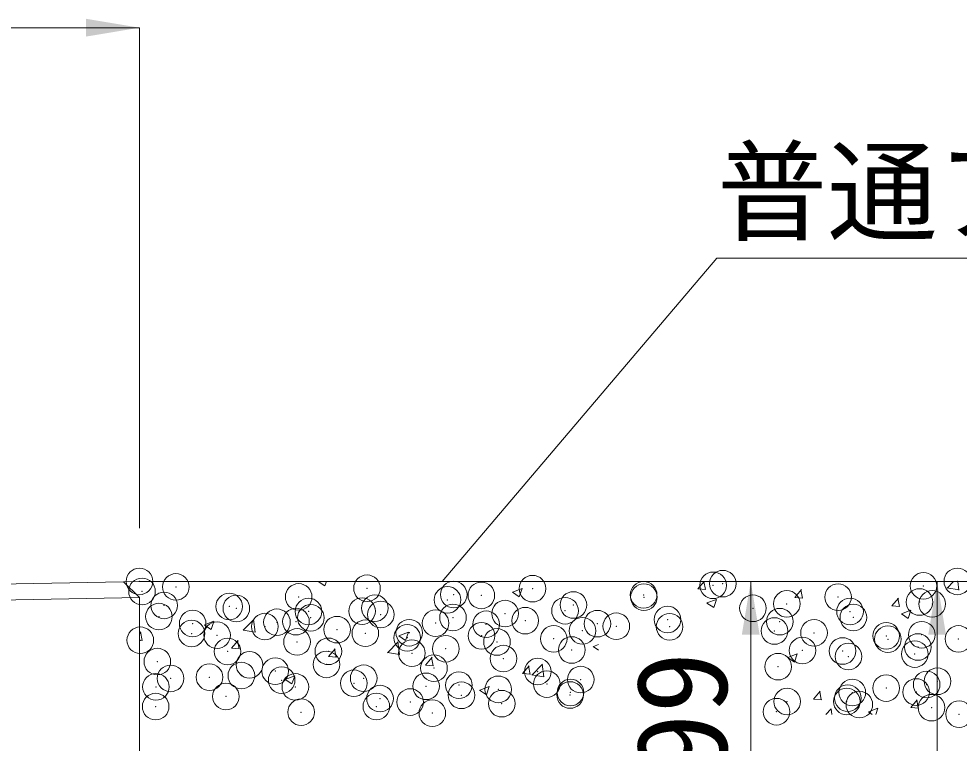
# Model space of a CAD drawing. Units: millimetres at full size, sheet at 1:20; details may follow other scales. Extents: x 62447 to 85128, y -7246 to 532.
# Drawn here: x 65351.7 to 65704.9, y -2964.4 to -2692.2 of the extents above; entities that cross this region are included whole.
import ezdxf
from ezdxf.enums import TextEntityAlignment as Align

# ---------------------------------------------------------------- set-up
doc = ezdxf.new("R2010")
doc.units = ezdxf.units.MM
doc.header["$LTSCALE"] = 20
doc.header["$PDMODE"] = 32
doc.header["$PDSIZE"] = 10
for name, color, linetype, lineweight in [('ハッチング', 7, 'Continuous', 5), ('基礎', 3, 'Continuous', 13), ('寸法線', 7, 'Continuous', 9), ('引出線', 4, 'Continuous', 9), ('本体（側溝）', 2, 'Continuous', 13), ('補助線', 8, 'Continuous', 13)]:
    doc.layers.add(name, color=color, linetype=linetype, lineweight=lineweight)
doc.styles.add('ＭＳ ゴシック', font='')
doc.styles.get('ＭＳ ゴシック').set_extended_font_data('MS Gothic')

# ---------------------------------------------------------------- blocks, each defined once
blk = doc.blocks.new('filled_arrow')
at = {"color": 0, "linetype": 'Continuous', "lineweight": -2}
blk.add_solid([(7.5, 1.25), (0, 0), (7.5, -1.25)], dxfattribs=at)

msp = doc.modelspace()

# ---------------------------------------------------------------- linework, layer by layer
at = {"layer": 'ハッチング'}
for p, q in [((65464.14, -2903.64), (65466.66, -2905.35)), ((65466.66, -2905.34), (65467.23, -2903.64)), ((65537.16, -2907.68), (65540.71, -2906.32)), ((65539.67, -2909.41), (65540.7, -2906.34)), ((65606.72, -2906.44), (65609.08, -2903.64)), ((65609.59, -2906.74), (65609.02, -2903.64)), ((65700.28, -2906.11), (65704.8, -2906.81)), ((65700.31, -2906.17), (65702.74, -2903.64)), ((65704.79, -2906.88), (65704.42, -2903.64)), ((65537.14, -2907.71), (65539.67, -2909.41)), ((65606.72, -2906.45), (65609.76, -2906.71)), ((65643.16, -2909.63), (65645.61, -2906.71)), ((65643.16, -2909.63), (65646.2, -2909.9)), ((65646.03, -2909.93), (65645.44, -2906.75)), ((65679.6, -2912.82), (65682.05, -2909.9)), ((65682.47, -2913.12), (65681.88, -2909.93)), ((65610.15, -2911.78), (65612.68, -2913.48)), ((65610.16, -2911.75), (65613.72, -2910.38)), ((65612.67, -2913.48), (65613.7, -2910.41)), ((65679.6, -2912.82), (65682.63, -2913.09)), ((65683.16, -2915.85), (65685.68, -2917.55)), ((65683.17, -2915.82), (65686.73, -2914.45)), ((65685.68, -2917.55), (65686.71, -2914.48)), ((65421.45, -2920.03), (65423.98, -2921.73)), ((65421.47, -2920), (65425.02, -2918.63)), ((65423.98, -2921.73), (65425.01, -2918.66)), ((65435.97, -2922.02), (65439.93, -2917.9)), ((65440.45, -2922.73), (65439.89, -2917.9)), ((65397.03, -2923.29), (65397.6, -2922.61)), ((65398.02, -2925.83), (65397.43, -2922.64)), ((65435.94, -2921.96), (65440.46, -2922.66)), ((65494.46, -2924.09), (65496.99, -2925.8)), ((65494.47, -2924.07), (65498.03, -2922.7)), ((65496.98, -2925.8), (65498.01, -2922.73)), ((65397.03, -2925.7), (65398.19, -2925.8)), ((65431.59, -2928.72), (65434.04, -2925.8)), ((65434.46, -2929.02), (65433.87, -2925.83)), ((65490.18, -2930.43), (65494.14, -2926.31)), ((65494.66, -2931.14), (65494.1, -2926.31)), ((65567.48, -2928.13), (65569.38, -2927.4)), ((65431.59, -2928.72), (65434.62, -2928.98)), ((65468.02, -2931.9), (65470.47, -2928.99)), ((65470.89, -2932.2), (65470.31, -2929.02)), ((65490.16, -2930.37), (65494.67, -2931.07)), ((65567.47, -2928.16), (65569.38, -2929.46)), ((65640.49, -2932.2), (65644.04, -2930.84)), ((65643, -2933.93), (65644.03, -2930.87)), ((65468.02, -2931.91), (65471.06, -2932.17)), ((65504.46, -2935.09), (65506.91, -2932.17)), ((65507.33, -2935.39), (65506.74, -2932.21)), ((65640.47, -2932.23), (65643, -2933.94)), ((65504.46, -2935.09), (65507.5, -2935.36)), ((65540.9, -2938.28), (65543.35, -2935.36)), ((65543.77, -2938.58), (65543.18, -2935.39)), ((65544.4, -2938.84), (65548.36, -2934.72)), ((65548.88, -2939.54), (65548.32, -2934.72)), ((65451.78, -2940.48), (65454.3, -2942.18)), ((65451.79, -2940.45), (65455.35, -2939.08)), ((65454.3, -2942.18), (65455.33, -2939.11)), ((65540.9, -2938.28), (65543.93, -2938.55)), ((65544.37, -2938.78), (65548.89, -2939.48)), ((65524.78, -2944.55), (65527.31, -2946.25)), ((65524.8, -2944.52), (65528.35, -2943.15)), ((65527.31, -2946.25), (65528.34, -2943.18)), ((65650.21, -2947.84), (65652.66, -2944.92)), ((65653.08, -2948.14), (65652.49, -2944.96)), ((65650.21, -2947.85), (65653.24, -2948.11)), ((65686.65, -2951.03), (65689.09, -2948.11)), ((65689.51, -2951.33), (65688.93, -2948.15)), ((65654.77, -2953.64), (65656.79, -2951.53)), ((65657, -2953.64), (65656.75, -2951.54)), ((65670.81, -2952.66), (65674.36, -2951.29)), ((65673.57, -2953.64), (65674.35, -2951.32)), ((65686.65, -2951.03), (65689.68, -2951.3)), ((65670.79, -2952.68), (65672.21, -2953.64))]:
    msp.add_line(p, q, dxfattribs=at)
for p in [(65704.18, -2903.64), (65397.99, -2907.4), (65410.71, -2905.72), (65482.48, -2906.23), (65544.66, -2906.37), (65612.46, -2905.12), (65616.1, -2904.49), (65691.46, -2905.32), (65456.82, -2909.48), (65512.71, -2910.57), (65515.05, -2908.59), (65525.42, -2908.9), (65586.37, -2908.69), (65586.48, -2909.58), (65659.38, -2909.54), (65689.97, -2911.39), (65406.3, -2912.66), (65430.74, -2913.06), (65433.41, -2913.8), (65460.53, -2914.95), (65480.62, -2914.8), (65485.43, -2913.68), (65556.85, -2914.66), (65559.99, -2912.5), (65627.42, -2913.75), (65640.14, -2912.07), (65694.75, -2912.1), (65404.35, -2916.87), (65461.38, -2917.33), (65487.65, -2916.1), (65514.77, -2917.24), (65534.33, -2915.75), (65541.89, -2918.39), (65595.34, -2917.97), (65663.88, -2914.97), (65665.13, -2917.18), (65417.01, -2919.48), (65444.12, -2920.63), (65448.67, -2919), (65455.8, -2918.76), (65471.24, -2921.77), (65508.25, -2919.33), (65527.22, -2919.75), (65569, -2919.53), (65576.1, -2920.5), (65596.12, -2920.68), (65637.5, -2918.77), (65416.58, -2923.23), (65426.17, -2923.85), (65481.86, -2923.14), (65497.6, -2924.83), (65498.36, -2922.92), (65525.48, -2924.07), (65552.6, -2925.21), (65563.38, -2922.18), (65635.5, -2922.27), (65650.36, -2922.97), (65677.48, -2924.12), (65678.1, -2925.35), (65690.82, -2923.68), (65704.59, -2925.26), (65397.35, -2925.76), (65456.2, -2926.39), (65512.06, -2928.93), (65531.3, -2926.4), (65689.35, -2928.3), (65430.12, -2929.97), (65467.97, -2929.92), (65499.34, -2930.61), (65559.37, -2929.41), (65646.02, -2929.58), (65661.07, -2929.79), (65663.27, -2931.88), (65688.19, -2930.94), (65403.74, -2933.78), (65438.35, -2935), (65467.26, -2934.83), (65533.71, -2932.66), (65636.88, -2935.69), (65423.31, -2939.63), (65435.3, -2939.04), (65448.02, -2937.37), (65507.63, -2936.24), (65546.62, -2937.52), (65408.72, -2940.09), (65450.43, -2940.77), (65477.54, -2941.92), (65481.24, -2940.05), (65504.66, -2943.06), (65517, -2942.61), (65550.02, -2942.21), (65562.74, -2940.54), (65692.66, -2942.41), (65696.69, -2941.18), (65403.22, -2943.26), (65455.58, -2943.3), (65517.94, -2946.44), (65531.78, -2944.21), (65558.75, -2946.32), (65558.9, -2945.36), (65664.73, -2945.39), (65677.45, -2943.71), (65688.73, -2945.21), (65429.5, -2946.88), (65487.37, -2947.69), (65498.7, -2948.97), (65533.09, -2949.58), (65640.25, -2948.79), (65662.65, -2948.79), (65663.03, -2947.49), (65667.37, -2949.94), (65403.12, -2950.69), (65457.75, -2952.78), (65485.98, -2950.65), (65507.01, -2953.15), (65636.26, -2952.6), (65694.49, -2951.08), (65704.83, -2953.56)]:
    msp.add_point(p, dxfattribs=at)
at = {"layer": '基礎'}
for p, q in [((65391.03, -2903.76), (65397.03, -2903.64)), ((65397.03, -2903.64), (65887.44, -2903.64))]:
    msp.add_line(p, q, dxfattribs=at)
at = {"layer": '寸法線'}
for p, q in [((65182.03, -2695.57), (65397.03, -2695.57)), ((65397.03, -2883.64), (65397.03, -2695.57)), ((65417.03, -2903.64), (65696.59, -2903.64)), ((65417.03, -2903.64), (65626.59, -2903.64)), ((65626.59, -2903.64), (65626.59, -3002.94)), ((65696.59, -2903.64), (65696.59, -3377.94))]:
    msp.add_line(p, q, dxfattribs=at)
at = {"layer": '引出線'}
msp.add_lwpolyline([(65510.74, -2903.64), (65613.86, -2782.21), (65858.16, -2782.21)], dxfattribs=at)
at = {"layer": '本体（側溝）'}
for p, q in [((65182.03, -2907.94), (65391.03, -2903.76)), ((65391.03, -2903.76), (65397.03, -2909.64)), ((65397.03, -3367.94), (65397.03, -2909.64))]:
    msp.add_line(p, q, dxfattribs=at)
at = {"layer": '本体（側溝）', "lineweight": 5}
msp.add_line((65182.03, -2913.94), (65397.03, -2909.64), dxfattribs=at)
at = {"layer": '補助線'}
msp.add_point((65397.03, -2903.64), dxfattribs=at)

# ---------------------------------------------------------------- block references
at = {"layer": '寸法線', "xscale": 2.67, "yscale": 2.67}
for p, rotation in [((65397.03, -2695.57), 180), ((65626.59, -2903.64), 270), ((65696.59, -2903.64), 270)]:
    msp.add_blockref('filled_arrow', p, dxfattribs=dict(at, rotation=rotation))
at = {"layer": '引出線', "xscale": 0.133, "yscale": 0.133, "rotation": 49.7}
msp.add_blockref('filled_arrow', (65510.74, -2903.64), dxfattribs=at)

# ---------------------------------------------------------------- texts
at = {"layer": '寸法線', "style": 'ＭＳ ゴシック'}
msp.add_text('99', height=34.18, rotation=90, dxfattribs=at).set_placement((65600.59, -2953.29), align=Align.MIDDLE_CENTER)
at = {"layer": '引出線', "style": 'ＭＳ ゴシック'}
msp.add_text('普通アスコン', height=30.38, dxfattribs=at).set_placement((65613.86, -2742.02), align=Align.TOP_LEFT)

doc.saveas('drawing.dxf')
